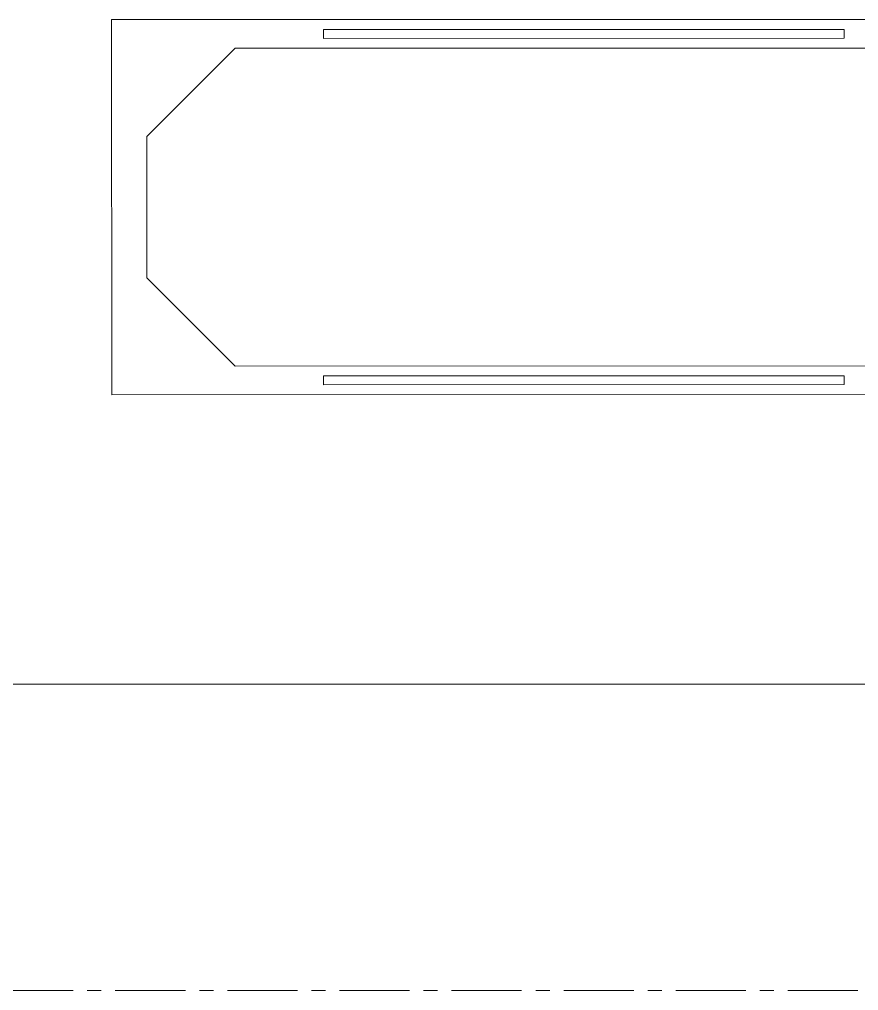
# Model space of a CAD drawing. Header units: millimetres. Extents: x 26027 to 581921, y 7230 to 233891.
# Drawn here: x 492492 to 494393, y 193295 to 195496 of the extents above; entities that cross this region are included whole.
import ezdxf

# ---------------------------------------------------------------- set-up
doc = ezdxf.new("R2010")
doc.units = ezdxf.units.MM
doc.header["$LTSCALE"] = 5
doc.linetypes.add('CENTER', pattern=[50.8, 31.75, -6.35, 6.35, -6.35])
doc.layers.add('axes', color=252, linetype='Continuous')
doc.layers.add('Medical Equipment and Furniture', color=252, linetype='Continuous', lineweight=0)
doc.layers.add('Medical Equipment and Furniture1', color=252, linetype='Continuous', lineweight=5)

# ---------------------------------------------------------------- blocks, each defined once
blk = doc.blocks.new('HF16786E-P')
at = {"layer": 'Medical Equipment and Furniture1'}
for p, q in [((0, 0.425), (-2.14, 0.425)), ((-2.14, 0.425), (-2.14, -0.425)), ((-0.48, 0.4025), (-1.66, 0.4025)), ((-1.66, 0.3825), (-1.66, 0.4025)), ((-0.48, 0.3825), (-0.48, 0.4025)), ((-0.48, 0.3825), (-1.66, 0.3825)), ((-1.86, 0.36), (-2.06, 0.16)), ((-0.28, 0.36), (-1.86, 0.36)), ((-2.06, 0.16), (-2.06, -0.16)), ((-2.06, -0.16), (-1.86, -0.36)), ((-1.86, -0.36), (-0.28, -0.36)), ((-0.48, -0.3825), (-1.66, -0.3825)), ((-1.66, -0.3825), (-1.66, -0.4025)), ((-0.48, -0.3825), (-0.48, -0.4025)), ((-0.48, -0.4025), (-1.66, -0.4025)), ((-2.14, -0.425), (0, -0.425))]:
    blk.add_line(p, q, dxfattribs=at)
for points in [[(-0.48, 0.3825), (-0.48, 0.3825), (-0.48, 0.3825), (-0.48, 0.3825), (-0.48, 0.3825), (-0.48, 0.3825), (-0.48, 0.3825), (-0.48, 0.3825), (-0.48, 0.3825), (-0.48, 0.3825), (-0.48, 0.3825), (-0.48, 0.3825), (-0.48, 0.3825), (-0.48, 0.3825), (-0.48, 0.3825), (-0.48, 0.3825), (-0.48, 0.3825), (-0.48, 0.3825), (-0.48, 0.3825), (-0.48, 0.3825), (-0.48, 0.3825), (-0.48, 0.3825), (-0.48, 0.3825), (-0.48, 0.3825), (-0.48, 0.3825), (-0.48, 0.3825), (-0.48, 0.3825), (-0.48, 0.3825), (-0.48, 0.3825), (-0.48, 0.3825), (-0.48, 0.3825), (-0.48, 0.3825), (-0.48, 0.3825), (-0.48, 0.3825), (-0.48, 0.3825), (-0.48, 0.3825), (-0.48, 0.3825), (-0.48, 0.3825), (-0.48, 0.3825), (-0.48, 0.3825), (-0.48, 0.3825), (-0.48, 0.3825), (-0.48, 0.3825), (-0.48, 0.3825), (-0.48, 0.3825), (-0.48, 0.3825), (-0.48, 0.3825), (-0.48, 0.3825), (-0.48, 0.3825), (-0.48, 0.3825), (-0.48, 0.3825), (-0.48, 0.3825), (-0.48, 0.3825), (-0.48, 0.3825), (-0.48, 0.3825), (-0.48, 0.3825), (-0.48, 0.3825), (-0.48, 0.3825), (-0.48, 0.3825), (-0.48, 0.3825), (-0.48, 0.3825), (-0.48, 0.3825), (-0.48, 0.3825), (-0.48, 0.3825), (-0.48, 0.3825), (-0.48, 0.3825), (-0.48, 0.3825), (-0.48, 0.3825), (-0.48, 0.3825), (-0.48, 0.3825), (-0.48, 0.3825), (-0.48, 0.3825), (-0.48, 0.3825), (-0.48, 0.3825), (-0.48, 0.3825), (-0.48, 0.3825), (-0.48, 0.3825), (-0.48, 0.3825), (-0.48, 0.3825), (-0.48, 0.3825), (-0.48, 0.3825), (-0.48, 0.3825), (-0.48, 0.3825), (-0.48, 0.3825), (-0.48, 0.3825), (-0.48, 0.3825), (-0.48, 0.3825), (-0.48, 0.3825), (-0.48, 0.3825), (-0.48, 0.3825), (-0.48, 0.3825), (-0.48, 0.3825), (-0.48, 0.3825), (-0.48, 0.3825), (-0.48, 0.3825), (-0.48, 0.3825), (-0.48, 0.3825), (-0.48, 0.3825), (-0.48, 0.3825), (-0.48, 0.3825), (-0.48, 0.3825), (-0.48, 0.3825), (-0.48, 0.3825), (-0.48, 0.3825), (-0.48, 0.3825), (-0.48, 0.3825), (-0.48, 0.3825), (-0.48, 0.3825), (-0.48, 0.3825), (-0.48, 0.3825), (-0.48, 0.3825), (-0.48, 0.3825), (-0.48, 0.3825), (-0.48, 0.3825), (-0.48, 0.3825), (-0.48, 0.3825), (-0.48, 0.3825), (-0.48, 0.3825), (-0.48, 0.3825), (-0.48, 0.3825), (-0.48, 0.3825), (-0.48, 0.3825), (-0.48, 0.3825), (-0.48, 0.3825), (-0.48, 0.3825), (-0.48, 0.3825), (-0.48, 0.3825), (-0.48, 0.3825), (-0.48, 0.3825), (-0.48, 0.3825), (-0.48, 0.3825), (-0.48, 0.3825), (-0.48, 0.3825), (-0.48, 0.3825), (-0.48, 0.3825), (-0.48, 0.3825), (-0.48, 0.3825), (-0.48, 0.3825), (-0.48, 0.3825), (-0.48, 0.3825), (-0.48, 0.3825), (-0.48, 0.3825), (-0.48, 0.3825), (-0.48, 0.3825), (-0.48, 0.3825), (-0.48, 0.3825), (-0.48, 0.3825), (-0.48, 0.3825), (-0.48, 0.3825), (-0.48, 0.3825), (-0.48, 0.3825), (-0.48, 0.3825), (-0.48, 0.3825), (-0.48, 0.3825), (-0.48, 0.3825), (-0.48, 0.3825), (-0.48, 0.3825), (-0.48, 0.3825), (-0.48, 0.3825), (-0.48, 0.3825), (-0.48, 0.3825), (-0.48, 0.3825), (-0.48, 0.3825), (-0.48, 0.3825), (-0.48, 0.3825), (-0.48, 0.3825), (-0.48, 0.3825), (-0.48, 0.3825), (-0.48, 0.3825), (-0.48, 0.3825), (-0.48, 0.3825), (-0.48, 0.3825), (-0.48, 0.3825), (-0.48, 0.3825), (-0.48, 0.3825), (-0.48, 0.3825), (-0.48, 0.3825), (-0.48, 0.3825), (-0.48, 0.3825), (-0.48, 0.3825), (-0.48, 0.3825), (-0.48, 0.3825), (-0.48, 0.3825), (-0.48, 0.3825), (-0.48, 0.3825), (-0.48, 0.3825), (-0.48, 0.3825), (-0.48, 0.3825), (-0.48, 0.3825), (-0.48, 0.3825), (-0.48, 0.3825), (-0.48, 0.3825), (-0.48, 0.3825), (-0.48, 0.3825), (-0.48, 0.3825), (-0.48, 0.3825), (-0.48, 0.3825), (-0.48, 0.3825), (-0.48, 0.3825), (-0.48, 0.3825), (-0.48, 0.3825), (-0.48, 0.3825), (-0.48, 0.3825), (-0.48, 0.3825), (-0.48, 0.3825), (-0.48, 0.3825), (-0.48, 0.3825), (-0.48, 0.3825), (-0.48, 0.3825), (-0.48, 0.3825), (-0.48, 0.3825), (-0.48, 0.3825), (-0.48, 0.3825), (-0.48, 0.3825), (-0.48, 0.3825), (-0.48, 0.3825), (-0.48, 0.3825), (-0.48, 0.3825), (-0.48, 0.3825)], [(-0.48, 0.3825), (-0.48, 0.3825), (-0.48, 0.3825), (-0.48, 0.3825), (-0.48, 0.3825), (-0.48, 0.3825), (-0.48, 0.3825), (-0.48, 0.3825), (-0.48, 0.3825), (-0.48, 0.3825), (-0.48, 0.3825), (-0.48, 0.3825), (-0.48, 0.3825), (-0.48, 0.3825), (-0.48, 0.3825), (-0.48, 0.3825), (-0.48, 0.3825), (-0.48, 0.3825), (-0.48, 0.3825), (-0.48, 0.3825), (-0.48, 0.3825), (-0.48, 0.3825), (-0.48, 0.3825), (-0.48, 0.3825), (-0.48, 0.3825), (-0.48, 0.3825), (-0.48, 0.3825), (-0.48, 0.3825), (-0.48, 0.3825), (-0.48, 0.3825), (-0.48, 0.3825), (-0.48, 0.3825), (-0.48, 0.3825), (-0.48, 0.3825), (-0.48, 0.3825), (-0.48, 0.3825), (-0.48, 0.3825), (-0.48, 0.3825), (-0.48, 0.3825), (-0.48, 0.3825), (-0.48, 0.3825), (-0.48, 0.3825), (-0.48, 0.3825), (-0.48, 0.3825), (-0.48, 0.3825), (-0.48, 0.3825), (-0.48, 0.3825), (-0.48, 0.3825), (-0.48, 0.3825), (-0.48, 0.3825), (-0.48, 0.3825), (-0.48, 0.3825), (-0.48, 0.3825), (-0.48, 0.3825), (-0.48, 0.3825), (-0.48, 0.3825), (-0.48, 0.3825), (-0.48, 0.3825), (-0.48, 0.3825), (-0.48, 0.3825), (-0.48, 0.3825), (-0.48, 0.3825), (-0.48, 0.3825), (-0.48, 0.3825), (-0.48, 0.3825), (-0.48, 0.3825), (-0.48, 0.3825), (-0.48, 0.3825), (-0.48, 0.3825), (-0.48, 0.3825), (-0.48, 0.3825), (-0.48, 0.3825), (-0.48, 0.3825), (-0.48, 0.3825), (-0.48, 0.3825), (-0.48, 0.3825), (-0.48, 0.3825), (-0.48, 0.3825), (-0.48, 0.3825), (-0.48, 0.3825), (-0.48, 0.3825), (-0.48, 0.3825), (-0.48, 0.3825), (-0.48, 0.3825), (-0.48, 0.3825), (-0.48, 0.3825), (-0.48, 0.3825), (-0.48, 0.3825), (-0.48, 0.3825), (-0.48, 0.3825), (-0.48, 0.3825), (-0.48, 0.3825), (-0.48, 0.3825), (-0.48, 0.3825), (-0.48, 0.3825), (-0.48, 0.3825), (-0.48, 0.3825), (-0.48, 0.3825), (-0.48, 0.3825), (-0.48, 0.3825), (-0.48, 0.3825), (-0.48, 0.3825), (-0.48, 0.3825), (-0.48, 0.3825), (-0.48, 0.3825), (-0.48, 0.3825), (-0.48, 0.3825), (-0.48, 0.3825), (-0.48, 0.3825), (-0.48, 0.3825), (-0.48, 0.3825), (-0.48, 0.3825), (-0.48, 0.3825), (-0.48, 0.3825), (-0.48, 0.3825), (-0.48, 0.3825), (-0.48, 0.3825), (-0.48, 0.3825), (-0.48, 0.3825), (-0.48, 0.3825), (-0.48, 0.3825), (-0.48, 0.3825), (-0.48, 0.3825), (-0.48, 0.3825), (-0.48, 0.3825), (-0.48, 0.3825), (-0.48, 0.3825), (-0.48, 0.3825), (-0.48, 0.3825), (-0.48, 0.3825), (-0.48, 0.3825), (-0.48, 0.3825), (-0.48, 0.3825), (-0.48, 0.3825), (-0.48, 0.3825), (-0.48, 0.3825), (-0.48, 0.3825), (-0.48, 0.3825), (-0.48, 0.3825), (-0.48, 0.3825), (-0.48, 0.3825), (-0.48, 0.3825), (-0.48, 0.3825), (-0.48, 0.3825), (-0.48, 0.3825), (-0.48, 0.3825), (-0.48, 0.3825), (-0.48, 0.3825), (-0.48, 0.3825), (-0.48, 0.3825), (-0.48, 0.3825), (-0.48, 0.3825), (-0.48, 0.3825), (-0.48, 0.3825), (-0.48, 0.3825), (-0.48, 0.3825), (-0.48, 0.3825), (-0.48, 0.3825), (-0.48, 0.3825), (-0.48, 0.3825), (-0.48, 0.3825), (-0.48, 0.3825), (-0.48, 0.3825), (-0.48, 0.3825), (-0.48, 0.3825), (-0.48, 0.3825), (-0.48, 0.3825), (-0.48, 0.3825), (-0.48, 0.3825), (-0.48, 0.3825), (-0.48, 0.3825), (-0.48, 0.3825), (-0.48, 0.3825), (-0.48, 0.3825), (-0.48, 0.3825), (-0.48, 0.3825), (-0.48, 0.3825), (-0.48, 0.3825), (-0.48, 0.3825), (-0.48, 0.3825), (-0.48, 0.3825), (-0.48, 0.3825), (-0.48, 0.3825), (-0.48, 0.3825), (-0.48, 0.3825), (-0.48, 0.3825), (-0.48, 0.3825), (-0.48, 0.3825), (-0.48, 0.3825), (-0.48, 0.3825), (-0.48, 0.3825), (-0.48, 0.3825), (-0.48, 0.3825), (-0.48, 0.3825), (-0.48, 0.3825), (-0.48, 0.3825), (-0.48, 0.3825), (-0.48, 0.3825), (-0.48, 0.3825), (-0.48, 0.3825), (-0.48, 0.3825), (-0.48, 0.3825), (-0.48, 0.3825), (-0.48, 0.3825), (-0.48, 0.3825), (-0.48, 0.3825), (-0.48, 0.3825), (-0.48, 0.3825), (-0.48, 0.3825), (-0.48, 0.3825), (-0.48, 0.3825), (-0.48, 0.3825), (-0.48, 0.3825), (-0.48, 0.3825)], [(-0.48, 0.3825), (-0.48, 0.3825), (-0.48, 0.3825), (-0.48, 0.3825), (-0.48, 0.3825), (-0.48, 0.3825), (-0.48, 0.3825), (-0.48, 0.3825), (-0.48, 0.3825), (-0.48, 0.3825), (-0.48, 0.3825), (-0.48, 0.3825), (-0.48, 0.3825), (-0.48, 0.3825), (-0.48, 0.3825), (-0.48, 0.3825), (-0.48, 0.3825), (-0.48, 0.3825), (-0.48, 0.3825), (-0.48, 0.3825), (-0.48, 0.3825), (-0.48, 0.3825), (-0.48, 0.3825), (-0.48, 0.3825), (-0.48, 0.3825), (-0.48, 0.3825), (-0.48, 0.3825), (-0.48, 0.3825), (-0.48, 0.3825), (-0.48, 0.3825), (-0.48, 0.3825), (-0.48, 0.3825), (-0.48, 0.3825), (-0.48, 0.3825), (-0.48, 0.3825), (-0.48, 0.3825), (-0.48, 0.3825), (-0.48, 0.3825), (-0.48, 0.3825), (-0.48, 0.3825), (-0.48, 0.3825), (-0.48, 0.3825), (-0.48, 0.3825), (-0.48, 0.3825), (-0.48, 0.3825), (-0.48, 0.3825), (-0.48, 0.3825), (-0.48, 0.3825), (-0.48, 0.3825), (-0.48, 0.3825), (-0.48, 0.3825), (-0.48, 0.3825), (-0.48, 0.3825), (-0.48, 0.3825), (-0.48, 0.3825), (-0.48, 0.3825), (-0.48, 0.3825), (-0.48, 0.3825), (-0.48, 0.3825), (-0.48, 0.3825), (-0.48, 0.3825), (-0.48, 0.3825), (-0.48, 0.3825), (-0.48, 0.3825), (-0.48, 0.3825), (-0.48, 0.3825), (-0.48, 0.3825), (-0.48, 0.3825), (-0.48, 0.3825), (-0.48, 0.3825), (-0.48, 0.3825), (-0.48, 0.3825), (-0.48, 0.3825), (-0.48, 0.3825), (-0.48, 0.3825), (-0.48, 0.3825), (-0.48, 0.3825), (-0.48, 0.3825), (-0.48, 0.3825), (-0.48, 0.3825), (-0.48, 0.3825), (-0.48, 0.3825), (-0.48, 0.3825), (-0.48, 0.3825), (-0.48, 0.3825), (-0.48, 0.3825), (-0.48, 0.3825), (-0.48, 0.3825), (-0.48, 0.3825), (-0.48, 0.3825), (-0.48, 0.3825), (-0.48, 0.3825), (-0.48, 0.3825), (-0.48, 0.3825), (-0.48, 0.3825), (-0.48, 0.3825), (-0.48, 0.3825), (-0.48, 0.3825), (-0.48, 0.3825), (-0.48, 0.3825), (-0.48, 0.3825), (-0.48, 0.3825), (-0.48, 0.3825), (-0.48, 0.3825), (-0.48, 0.3825), (-0.48, 0.3825), (-0.48, 0.3825), (-0.48, 0.3825), (-0.48, 0.3825), (-0.48, 0.3825), (-0.48, 0.3825), (-0.48, 0.3825), (-0.48, 0.3825), (-0.48, 0.3825), (-0.48, 0.3825), (-0.48, 0.3825), (-0.48, 0.3825), (-0.48, 0.3825), (-0.48, 0.3825), (-0.48, 0.3825), (-0.48, 0.3825), (-0.48, 0.3825), (-0.48, 0.3825), (-0.48, 0.3825), (-0.48, 0.3825), (-0.48, 0.3825), (-0.48, 0.3825), (-0.48, 0.3825), (-0.48, 0.3825), (-0.48, 0.3825), (-0.48, 0.3825), (-0.48, 0.3825), (-0.48, 0.3825), (-0.48, 0.3825), (-0.48, 0.3825), (-0.48, 0.3825), (-0.48, 0.3825), (-0.48, 0.3825), (-0.48, 0.3825), (-0.48, 0.3825), (-0.48, 0.3825), (-0.48, 0.3825), (-0.48, 0.3825), (-0.48, 0.3825), (-0.48, 0.3825), (-0.48, 0.3825), (-0.48, 0.3825), (-0.48, 0.3825), (-0.48, 0.3825), (-0.48, 0.3825), (-0.48, 0.3825), (-0.48, 0.3825), (-0.48, 0.3825), (-0.48, 0.3825), (-0.48, 0.3825), (-0.48, 0.3825), (-0.48, 0.3825), (-0.48, 0.3825), (-0.48, 0.3825), (-0.48, 0.3825), (-0.48, 0.3825), (-0.48, 0.3825), (-0.48, 0.3825), (-0.48, 0.3825), (-0.48, 0.3825), (-0.48, 0.3825), (-0.48, 0.3825), (-0.48, 0.3825), (-0.48, 0.3825), (-0.48, 0.3825), (-0.48, 0.3825), (-0.48, 0.3825), (-0.48, 0.3825), (-0.48, 0.3825), (-0.48, 0.3825), (-0.48, 0.3825), (-0.48, 0.3825), (-0.48, 0.3825), (-0.48, 0.3825), (-0.48, 0.3825), (-0.48, 0.3825), (-0.48, 0.3825), (-0.48, 0.3825), (-0.48, 0.3825), (-0.48, 0.3825), (-0.48, 0.3825), (-0.48, 0.3825), (-0.48, 0.3825), (-0.48, 0.3825), (-0.48, 0.3825), (-0.48, 0.3825), (-0.48, 0.3825), (-0.48, 0.3825), (-0.48, 0.3825), (-0.48, 0.3825), (-0.48, 0.3825), (-0.48, 0.3825), (-0.48, 0.3825), (-0.48, 0.3825), (-0.48, 0.3825), (-0.48, 0.3825), (-0.48, 0.3825), (-0.48, 0.3825), (-0.48, 0.3825), (-0.48, 0.3825), (-0.48, 0.3825), (-0.48, 0.3825), (-0.48, 0.3825), (-0.48, 0.3825), (-0.48, 0.3825), (-0.48, 0.3825), (-0.48, 0.3825), (-0.48, 0.3825), (-0.48, 0.3825), (-0.48, 0.3825), (-0.48, 0.3825), (-0.48, 0.3825), (-0.48, 0.3825), (-0.48, 0.3825), (-0.48, 0.3825), (-0.48, 0.3825), (-0.48, 0.3825), (-0.48, 0.3825), (-0.48, 0.3825), (-0.48, 0.3825), (-0.48, 0.3825), (-0.48, 0.3825), (-0.48, 0.3825), (-0.48, 0.3825), (-0.48, 0.3825), (-0.48, 0.3825), (-0.48, 0.3825), (-0.48, 0.3825), (-0.48, 0.3825), (-0.48, 0.3825), (-0.48, 0.3825), (-0.48, 0.3825), (-0.48, 0.3825), (-0.48, 0.3825), (-0.48, 0.3825), (-0.48, 0.3825), (-0.48, 0.3825), (-0.48, 0.3825), (-0.48, 0.3825), (-0.48, 0.3825), (-0.48, 0.3825), (-0.48, 0.3825), (-0.48, 0.3825), (-0.48, 0.3825), (-0.48, 0.3825), (-0.48, 0.3825), (-0.48, 0.3825), (-0.48, 0.3825), (-0.48, 0.3825), (-0.48, 0.3825), (-0.48, 0.3825), (-0.48, 0.3825), (-0.48, 0.3825), (-0.48, 0.3825), (-0.48, 0.3825), (-0.48, 0.3825), (-0.48, 0.3825), (-0.48, 0.3825), (-0.48, 0.3825), (-0.48, 0.3825), (-0.48, 0.3825), (-0.48, 0.3825), (-0.48, 0.3825), (-0.48, 0.3825), (-0.48, 0.3825), (-0.48, 0.3825), (-0.48, 0.3825), (-0.48, 0.3825), (-0.48, 0.3825), (-0.48, 0.3825), (-0.48, 0.3825), (-0.48, 0.3825)]]:
    blk.add_lwpolyline(points, close=True, dxfattribs=at)
for points in [[(-0.48, 0.3825), (-0.48, 0.3825), (-0.48, 0.3825), (-0.48, 0.3825), (-0.48, 0.3825), (-0.48, 0.3825), (-0.48, 0.3825), (-0.48, 0.3825)], [(-0.48, 0.3825), (-0.48, 0.3825), (-0.48, 0.3825), (-0.48, 0.3825), (-0.48, 0.3825), (-0.48, 0.3825), (-0.48, 0.3825), (-0.48, 0.3825), (-0.48, 0.3825), (-0.48, 0.3825), (-0.48, 0.3825), (-0.48, 0.3825), (-0.48, 0.3825), (-0.48, 0.3825), (-0.48, 0.3825), (-0.48, 0.3825), (-0.48, 0.3825), (-0.48, 0.3825), (-0.48, 0.3825), (-0.48, 0.3825), (-0.48, 0.3825), (-0.48, 0.3825), (-0.48, 0.3825), (-0.48, 0.3825), (-0.48, 0.3825), (-0.48, 0.3825), (-0.48, 0.3825), (-0.48, 0.3825), (-0.48, 0.3825), (-0.48, 0.3825), (-0.48, 0.3825), (-0.48, 0.3825), (-0.48, 0.3825), (-0.48, 0.3825), (-0.48, 0.3825), (-0.48, 0.3825), (-0.48, 0.3825), (-0.48, 0.3825), (-0.48, 0.3825), (-0.48, 0.3825), (-0.48, 0.3825), (-0.48, 0.3825), (-0.48, 0.3825), (-0.48, 0.3825), (-0.48, 0.3825), (-0.48, 0.3825), (-0.48, 0.3825), (-0.48, 0.3825), (-0.48, 0.3825), (-0.48, 0.3825), (-0.48, 0.3825), (-0.48, 0.3825), (-0.48, 0.3825), (-0.48, 0.3825), (-0.48, 0.3825), (-0.48, 0.3825), (-0.48, 0.3825), (-0.48, 0.3825), (-0.48, 0.3825), (-0.48, 0.3825), (-0.48, 0.3825), (-0.48, 0.3825), (-0.48, 0.3825), (-0.48, 0.3825), (-0.48, 0.3825), (-0.48, 0.3825), (-0.48, 0.3825), (-0.48, 0.3825), (-0.48, 0.3825), (-0.48, 0.3825), (-0.48, 0.3825), (-0.48, 0.3825), (-0.48, 0.3825), (-0.48, 0.3825), (-0.48, 0.3825), (-0.48, 0.3825), (-0.48, 0.3825), (-0.48, 0.3825), (-0.48, 0.3825), (-0.48, 0.3825), (-0.48, 0.3825), (-0.48, 0.3825), (-0.48, 0.3825), (-0.48, 0.3825), (-0.48, 0.3825), (-0.48, 0.3825), (-0.48, 0.3825), (-0.48, 0.3825), (-0.48, 0.3825), (-0.48, 0.3825), (-0.48, 0.3825), (-0.48, 0.3825), (-0.48, 0.3825), (-0.48, 0.3825), (-0.48, 0.3825), (-0.48, 0.3825), (-0.48, 0.3825), (-0.48, 0.3825), (-0.48, 0.3825), (-0.48, 0.3825), (-0.48, 0.3825), (-0.48, 0.3825), (-0.48, 0.3825), (-0.48, 0.3825), (-0.48, 0.3825), (-0.48, 0.3825), (-0.48, 0.3825), (-0.48, 0.3825), (-0.48, 0.3825), (-0.48, 0.3825), (-0.48, 0.3825)], [(-0.48, 0.3825), (-0.48, 0.3825), (-0.48, 0.3825), (-0.48, 0.3825), (-0.48, 0.3825), (-0.48, 0.3825), (-0.48, 0.3825), (-0.48, 0.3825), (-0.48, 0.3825), (-0.48, 0.3825), (-0.48, 0.3825), (-0.48, 0.3825), (-0.48, 0.3825), (-0.48, 0.3825), (-0.48, 0.3825), (-0.48, 0.3825), (-0.48, 0.3825)], [(-0.48, 0.3825), (-0.48, 0.3825), (-0.48, 0.3825), (-0.48, 0.3825), (-0.48, 0.3825), (-0.48, 0.3825), (-0.48, 0.3825)], [(-0.48, 0.3825), (-0.48, 0.3825), (-0.48, 0.3825), (-0.48, 0.3825), (-0.48, 0.3825), (-0.48, 0.3825), (-0.48, 0.3825), (-0.48, 0.3825), (-0.48, 0.3825), (-0.48, 0.3825), (-0.48, 0.3825), (-0.48, 0.3825)], [(-0.48, 0.3825), (-0.48, 0.3825), (-0.48, 0.3825), (-0.48, 0.3825), (-0.48, 0.3825), (-0.48, 0.3825), (-0.48, 0.3825), (-0.48, 0.3825), (-0.48, 0.3825), (-0.48, 0.3825), (-0.48, 0.3825), (-0.48, 0.3825), (-0.48, 0.3825), (-0.48, 0.3825), (-0.48, 0.3825), (-0.48, 0.3825), (-0.48, 0.3825), (-0.48, 0.3825), (-0.48, 0.3825), (-0.48, 0.3825), (-0.48, 0.3825), (-0.48, 0.3825), (-0.48, 0.3825), (-0.48, 0.3825), (-0.48, 0.3825), (-0.48, 0.3825), (-0.48, 0.3825), (-0.48, 0.3825), (-0.48, 0.3825), (-0.48, 0.3825), (-0.48, 0.3825), (-0.48, 0.3825), (-0.48, 0.3825), (-0.48, 0.3825), (-0.48, 0.3825), (-0.48, 0.3825), (-0.48, 0.3825), (-0.48, 0.3825), (-0.48, 0.3825), (-0.48, 0.3825), (-0.48, 0.3825), (-0.48, 0.3825), (-0.48, 0.3825), (-0.48, 0.3825), (-0.48, 0.3825), (-0.48, 0.3825), (-0.48, 0.3825), (-0.48, 0.3825), (-0.48, 0.3825), (-0.48, 0.3825), (-0.48, 0.3825), (-0.48, 0.3825), (-0.48, 0.3825), (-0.48, 0.3825), (-0.48, 0.3825), (-0.48, 0.3825), (-0.48, 0.3825), (-0.48, 0.3825), (-0.48, 0.3825), (-0.48, 0.3825), (-0.48, 0.3825), (-0.48, 0.3825), (-0.48, 0.3825), (-0.48, 0.3825), (-0.48, 0.3825), (-0.48, 0.3825), (-0.48, 0.3825), (-0.48, 0.3825), (-0.48, 0.3825), (-0.48, 0.3825), (-0.48, 0.3825), (-0.48, 0.3825), (-0.48, 0.3825), (-0.48, 0.3825), (-0.48, 0.3825), (-0.48, 0.3825), (-0.48, 0.3825), (-0.48, 0.3825), (-0.48, 0.3825), (-0.48, 0.3825), (-0.48, 0.3825), (-0.48, 0.3825), (-0.48, 0.3825), (-0.48, 0.3825), (-0.48, 0.3825), (-0.48, 0.3825), (-0.48, 0.3825), (-0.48, 0.3825), (-0.48, 0.3825)], [(-0.48, 0.3825), (-0.48, 0.3825), (-0.48, 0.3825), (-0.48, 0.3825), (-0.48, 0.3825), (-0.48, 0.3825), (-0.48, 0.3825), (-0.48, 0.3825), (-0.48, 0.3825), (-0.48, 0.3825), (-0.48, 0.3825), (-0.48, 0.3825), (-0.48, 0.3825), (-0.48, 0.3825), (-0.48, 0.3825), (-0.48, 0.3825), (-0.48, 0.3825), (-0.48, 0.3825), (-0.48, 0.3825), (-0.48, 0.3825), (-0.48, 0.3825), (-0.48, 0.3825), (-0.48, 0.3825), (-0.48, 0.3825), (-0.48, 0.3825), (-0.48, 0.3825), (-0.48, 0.3825), (-0.48, 0.3825), (-0.48, 0.3825), (-0.48, 0.3825), (-0.48, 0.3825), (-0.48, 0.3825), (-0.48, 0.3825), (-0.48, 0.3825), (-0.48, 0.3825), (-0.48, 0.3825), (-0.48, 0.3825), (-0.48, 0.3825), (-0.48, 0.3825), (-0.48, 0.3825), (-0.48, 0.3825), (-0.48, 0.3825), (-0.48, 0.3825), (-0.48, 0.3825), (-0.48, 0.3825), (-0.48, 0.3825), (-0.48, 0.3825), (-0.48, 0.3825), (-0.48, 0.3825), (-0.48, 0.3825), (-0.48, 0.3825), (-0.48, 0.3825), (-0.48, 0.3825), (-0.48, 0.3825)], [(-0.48, 0.3825), (-0.48, 0.3825), (-0.48, 0.3825), (-0.48, 0.3825), (-0.48, 0.3825), (-0.48, 0.3825), (-0.48, 0.3825), (-0.48, 0.3825), (-0.48, 0.3825), (-0.48, 0.3825)], [(-0.48, 0.3825), (-0.48, 0.3825), (-0.48, 0.3825), (-0.48, 0.3825), (-0.48, 0.3825), (-0.48, 0.3825), (-0.48, 0.3825), (-0.48, 0.3825), (-0.48, 0.3825), (-0.48, 0.3825)], [(-0.48, 0.3825), (-0.48, 0.3825), (-0.48, 0.3825), (-0.48, 0.3825), (-0.48, 0.3825), (-0.48, 0.3825), (-0.48, 0.3825), (-0.48, 0.3825), (-0.48, 0.3825), (-0.48, 0.3825), (-0.48, 0.3825), (-0.48, 0.3825), (-0.48, 0.3825), (-0.48, 0.3825), (-0.48, 0.3825)], [(-0.48, 0.3825), (-0.48, 0.3825), (-0.48, 0.3825), (-0.48, 0.3825), (-0.48, 0.3825), (-0.48, 0.3825), (-0.48, 0.3825), (-0.48, 0.3825), (-0.48, 0.3825), (-0.48, 0.3825)], [(-0.48, 0.3825), (-0.48, 0.3825), (-0.48, 0.3825), (-0.48, 0.3825), (-0.48, 0.3825), (-0.48, 0.3825), (-0.48, 0.3825)], [(-0.48, 0.3825), (-0.48, 0.3825), (-0.48, 0.3825), (-0.48, 0.3825), (-0.48, 0.3825), (-0.48, 0.3825), (-0.48, 0.3825), (-0.48, 0.3825), (-0.48, 0.3825), (-0.48, 0.3825)], [(-0.48, 0.3825), (-0.48, 0.3825), (-0.48, 0.3825), (-0.48, 0.3825), (-0.48, 0.3825), (-0.48, 0.3825), (-0.48, 0.3825), (-0.48, 0.3825), (-0.48, 0.3825), (-0.48, 0.3825), (-0.48, 0.3825), (-0.48, 0.3825), (-0.48, 0.3825), (-0.48, 0.3825), (-0.48, 0.3825), (-0.48, 0.3825), (-0.48, 0.3825), (-0.48, 0.3825)], [(-0.48, 0.3825), (-0.48, 0.3825), (-0.48, 0.3825), (-0.48, 0.3825), (-0.48, 0.3825), (-0.48, 0.3825), (-0.48, 0.3825), (-0.48, 0.3825), (-0.48, 0.3825)]]:
    blk.add_lwpolyline(points, dxfattribs=at)

msp = doc.modelspace()

# ---------------------------------------------------------------- linework, layer by layer
at = {"layer": 'axes', "linetype": 'CENTER', "lineweight": 0}
msp.add_line((544175.8, 193295.3, 2.4), (460984.3, 193295.3, 2.4), dxfattribs=at)
at = {"layer": 'Medical Equipment and Furniture'}
msp.add_line((492433.8, 193989.7, 0), (494933.8, 193989.7, 0), dxfattribs=at)

# ---------------------------------------------------------------- block references
at = {"layer": 'Medical Equipment and Furniture', "lineweight": 0, "xscale": 1000, "yscale": 1000, "zscale": 1000, "rotation": 0.0149936594164208}
msp.add_blockref('HF16786E-P', (494840.7, 195071, 2.4), dxfattribs=at)

doc.saveas('drawing.dxf')
